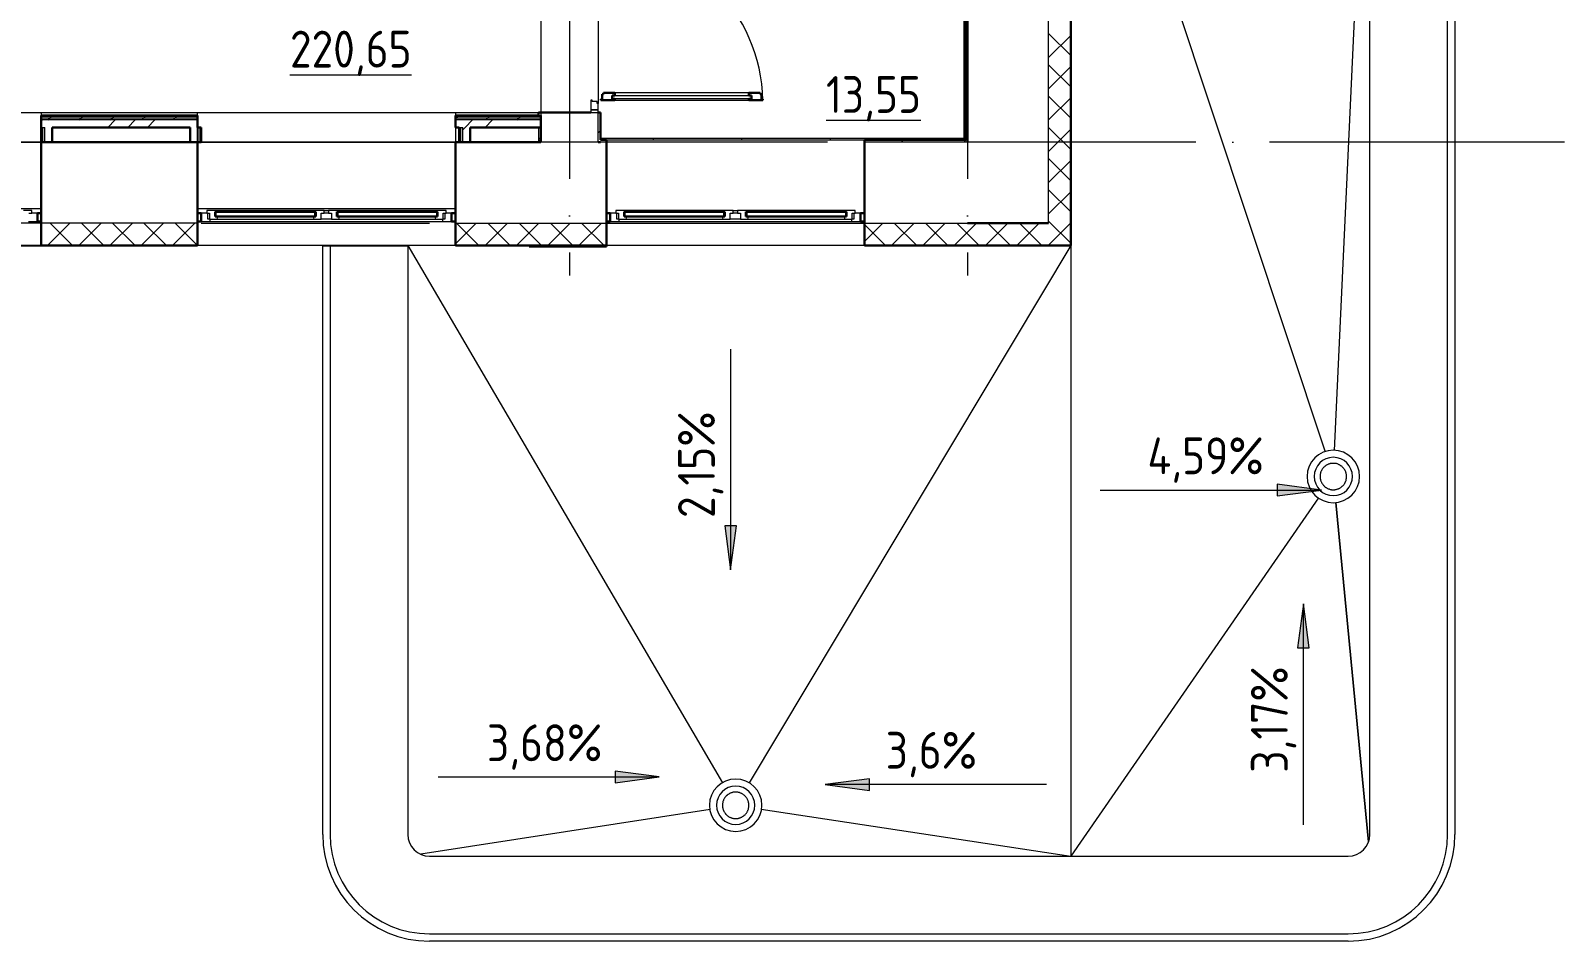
# Model space of a CAD drawing. Header units: millimetres. Extents: x -88595 to 880822, y -1054509 to -148035.
# Drawn here: x 319608 to 330013, y -252677 to -246495 of the extents above; entities that cross this region are included whole.
import ezdxf

# ---------------------------------------------------------------- set-up
doc = ezdxf.new("R2010")
doc.units = ezdxf.units.MM
doc.linetypes.add('ADSK_Линия сетки', pattern=[25, 20, -2.5, 0, -2.5])
for name, color, linetype, lineweight in [('_ Окна', 7, 'Continuous', 30), ('Двери', 7, 'Continuous', 9), ('Крыша', 7, 'Continuous', 9), ('Марки помещений', 7, 'Continuous', 20), ('Оборудование', 7, 'Continuous', 18), ('Ограждение', 7, 'Continuous', 9), ('Окна', 7, 'Continuous', 9), ('Оси', 7, 'Continuous', 9), ('Перекрытие', 7, 'Continuous', 18), ('Размеры', 7, 'Continuous', 9), ('Стены внутренние', 7, 'Continuous', 18), ('Стены наружные', 7, 'Continuous', 18), ('Стены штриховка', 7, 'Continuous', 9)]:
    doc.layers.add(name, color=color, linetype=linetype, lineweight=lineweight)
doc.layers.add('Двери открывание', color=7, linetype='Continuous', lineweight=9, true_color=0xc0c0c0)
doc.styles.add('GOST Common_2', font='GOST_Common.ttf', dxfattribs={"width": 0.9, "height": 350})
pattern_1 = [(0, (328033.5, 665196.24), (0, 600), []), (90, (328033.5, 665196.24), (-600, 4e-14), [])]

# ---------------------------------------------------------------- blocks, each defined once
blk = doc.blocks.new('2 этаж')
at = {"layer": 'Ограждение'}
h = blk.add_hatch(dxfattribs=at)
h.set_pattern_fill('FP_14', color=256, style=0, pattern_type=2)
h.set_pattern_definition(pattern_1)
h.paths.add_polyline_path([(355283, 680572), (355283, 684213), (355273, 684213), (355273, 680582)])
h.paths.add_polyline_path([(355273, 684228), (355283, 684228), (355283, 684844), (355273, 684844), (355273, 684235)])
h.paths.add_polyline_path([(355273, 684859), (355283, 684859), (355283, 685475), (355273, 685475), (355273, 685095)])
h.paths.add_polyline_path([(355273, 685490), (355283, 685490), (355283, 686047), (355273, 686047), (355273, 685526)])
h = blk.add_hatch(dxfattribs=at)
h.set_pattern_fill('FP_14', color=256, style=0, pattern_type=2)
h.set_pattern_definition(pattern_1)
h.paths.add_polyline_path([(355125, 680572), (355283, 680572), (355273, 680582), (352808, 680582), (352808, 680572), (354598, 680572)])
at = {"layer": 'Размеры'}
for points in [[(357699, 678195), (357399, 678235), (357399, 678156)], [(353690, 677652), (353730, 677952), (353651, 677952)], [(357577, 677423), (357538, 677123), (357617, 677123)], [(353207, 676247), (352907, 676286), (352907, 676207)], [(354333, 676196), (354633, 676156), (354633, 676235)]]:
    blk.add_hatch(color=256, dxfattribs=at).paths.add_polyline_path(points)
at = {"layer": '_ Окна', "lineweight": 18}
for p, q in [((348950, 680092), (348894, 680092)), ((348928, 680017), (348988, 680017)), ((348930, 680075), (348950, 680075)), ((348950, 680075), (348950, 680092)), ((348988, 680075), (348950, 680075)), ((348988, 680017), (348988, 680075)), ((350136, 680075), (350098, 680075)), ((350098, 680075), (350098, 680017)), ((350098, 680017), (350157, 680017)), ((350192, 680092), (350136, 680092)), ((350136, 680092), (350136, 680075)), ((350136, 680075), (350156, 680075)), ((350144, 680034), (350144, 680075)), ((350156, 680034), (350144, 680034)), ((350156, 680075), (350156, 680034)), ((350156, 680034), (350206, 680034)), ((350157, 680017), (350162, 680034)), ((350193, 680091), (350192, 680092)), ((350194, 680092), (350193, 680091)), ((350193, 680051), (350193, 680083)), ((350193, 680083), (350211, 680083)), ((350211, 680051), (350193, 680051)), ((350208, 680092), (350194, 680092)), ((350206, 680034), (350211, 680051)), ((350211, 680083), (350208, 680092)), ((350860, 680092), (350858, 680083)), ((350858, 680083), (350876, 680083)), ((350876, 680051), (350858, 680051)), ((350858, 680051), (350862, 680034)), ((350875, 680092), (350860, 680092)), ((350862, 680034), (350913, 680034)), ((350876, 680091), (350875, 680092)), ((350877, 680092), (350876, 680091)), ((350876, 680083), (350876, 680051)), ((350933, 680092), (350877, 680092)), ((350913, 680034), (350913, 680075)), ((350913, 680075), (350933, 680075)), ((350933, 680075), (350933, 680092)), ((351019, 680092), (350963, 680092)), ((350963, 680092), (350963, 680075)), ((350963, 680075), (350983, 680075)), ((350983, 680075), (350983, 680034)), ((350983, 680034), (351033, 680034)), ((351020, 680091), (351019, 680092)), ((351021, 680092), (351020, 680091)), ((351020, 680051), (351020, 680083)), ((351020, 680083), (351038, 680083)), ((351038, 680051), (351020, 680051)), ((351035, 680092), (351021, 680092)), ((351033, 680034), (351038, 680051)), ((351038, 680083), (351035, 680092)), ((351687, 680092), (351685, 680083)), ((351685, 680083), (351703, 680083)), ((351703, 680051), (351685, 680051)), ((351685, 680051), (351689, 680034)), ((351702, 680092), (351687, 680092)), ((351689, 680034), (351740, 680034)), ((351703, 680091), (351702, 680092)), ((351704, 680092), (351703, 680091)), ((351703, 680083), (351703, 680051)), ((351760, 680092), (351704, 680092)), ((351734, 680034), (351738, 680017)), ((351738, 680017), (351798, 680017)), ((351740, 680034), (351740, 680075)), ((351740, 680075), (351760, 680075)), ((351752, 680034), (351740, 680034)), ((351752, 680075), (351752, 680034)), ((351760, 680075), (351760, 680092)), ((351798, 680075), (351760, 680075)), ((351798, 680017), (351798, 680075)), ((352911, 680075), (352873, 680075)), ((352873, 680075), (352873, 680017)), ((352873, 680017), (352932, 680017)), ((352967, 680092), (352911, 680092)), ((352911, 680092), (352911, 680075)), ((352911, 680075), (352931, 680075)), ((352919, 680034), (352919, 680075)), ((352931, 680034), (352919, 680034)), ((352931, 680075), (352931, 680034)), ((352931, 680034), (352981, 680034)), ((352932, 680017), (352937, 680034)), ((352968, 680091), (352967, 680092)), ((352969, 680092), (352968, 680091)), ((352968, 680051), (352968, 680083)), ((352968, 680083), (352986, 680083)), ((352986, 680051), (352968, 680051)), ((352983, 680092), (352969, 680092)), ((352981, 680034), (352986, 680051)), ((352986, 680083), (352983, 680092)), ((353635, 680092), (353633, 680083)), ((353633, 680083), (353651, 680083)), ((353651, 680051), (353633, 680051)), ((353633, 680051), (353637, 680034)), ((353650, 680092), (353635, 680092)), ((353637, 680034), (353688, 680034)), ((353651, 680091), (353650, 680092)), ((353652, 680092), (353651, 680091)), ((353651, 680083), (353651, 680051)), ((353708, 680092), (353652, 680092)), ((353688, 680034), (353688, 680075)), ((353688, 680075), (353708, 680075)), ((353708, 680075), (353708, 680092)), ((353794, 680092), (353738, 680092)), ((353738, 680092), (353738, 680075)), ((353738, 680075), (353758, 680075)), ((353758, 680075), (353758, 680034)), ((353758, 680034), (353808, 680034)), ((353795, 680091), (353794, 680092)), ((353796, 680092), (353795, 680091)), ((353795, 680051), (353795, 680083)), ((353795, 680083), (353813, 680083)), ((353813, 680051), (353795, 680051)), ((353810, 680092), (353796, 680092)), ((353808, 680034), (353813, 680051)), ((353813, 680083), (353810, 680092)), ((354462, 680092), (354460, 680083)), ((354460, 680083), (354478, 680083)), ((354478, 680051), (354460, 680051)), ((354460, 680051), (354464, 680034)), ((354477, 680092), (354462, 680092)), ((354464, 680034), (354515, 680034)), ((354478, 680091), (354477, 680092)), ((354479, 680092), (354478, 680091)), ((354478, 680083), (354478, 680051)), ((354535, 680092), (354479, 680092)), ((354509, 680034), (354513, 680017)), ((354513, 680017), (354573, 680017)), ((354515, 680034), (354515, 680075)), ((354515, 680075), (354535, 680075)), ((354527, 680034), (354515, 680034)), ((354527, 680075), (354527, 680034)), ((354535, 680075), (354535, 680092)), ((354573, 680075), (354535, 680075)), ((354573, 680017), (354573, 680075))]:
    blk.add_line(p, q, dxfattribs=at)
at = {"layer": '_ Окна'}
for p, q in [((349013, 680075), (348988, 680075)), ((348988, 680075), (348988, 680017)), ((348988, 680017), (349013, 680017)), ((350098, 680075), (350073, 680075)), ((350073, 680017), (350098, 680017)), ((350098, 680017), (350098, 680075)), ((350196, 680083), (350193, 680083)), ((350193, 680083), (350193, 680051)), ((350193, 680051), (350196, 680051)), ((350873, 680083), (350196, 680083)), ((350196, 680083), (350196, 680051)), ((350196, 680051), (350196, 680083)), ((350196, 680051), (350873, 680051)), ((350873, 680051), (350873, 680083)), ((350873, 680083), (350873, 680051)), ((350876, 680083), (350873, 680083)), ((350873, 680051), (350876, 680051)), ((350876, 680051), (350876, 680083)), ((351023, 680083), (351020, 680083)), ((351020, 680083), (351020, 680051)), ((351020, 680051), (351023, 680051)), ((351700, 680083), (351023, 680083)), ((351023, 680083), (351023, 680051)), ((351023, 680051), (351023, 680083)), ((351023, 680051), (351700, 680051)), ((351700, 680051), (351700, 680083)), ((351700, 680083), (351700, 680051)), ((351703, 680083), (351700, 680083)), ((351700, 680051), (351703, 680051)), ((351703, 680051), (351703, 680083)), ((351823, 680075), (351798, 680075)), ((351798, 680075), (351798, 680017)), ((351798, 680017), (351823, 680017)), ((352873, 680075), (352848, 680075)), ((352848, 680017), (352873, 680017)), ((352873, 680017), (352873, 680075)), ((352971, 680083), (352968, 680083)), ((352968, 680083), (352968, 680051)), ((352968, 680051), (352971, 680051)), ((353648, 680083), (352971, 680083)), ((352971, 680083), (352971, 680051)), ((352971, 680051), (352971, 680083)), ((352971, 680051), (353648, 680051)), ((353648, 680051), (353648, 680083)), ((353648, 680083), (353648, 680051)), ((353651, 680083), (353648, 680083)), ((353648, 680051), (353651, 680051)), ((353651, 680051), (353651, 680083)), ((353798, 680083), (353795, 680083)), ((353795, 680083), (353795, 680051)), ((353795, 680051), (353798, 680051)), ((354475, 680083), (353798, 680083)), ((353798, 680083), (353798, 680051)), ((353798, 680051), (353798, 680083)), ((353798, 680051), (354475, 680051)), ((354475, 680051), (354475, 680083)), ((354475, 680083), (354475, 680051)), ((354478, 680083), (354475, 680083)), ((354475, 680051), (354478, 680051)), ((354478, 680051), (354478, 680083)), ((354598, 680075), (354573, 680075)), ((354573, 680075), (354573, 680017)), ((354573, 680017), (354598, 680017))]:
    blk.add_line(p, q, dxfattribs=at)
at = {"layer": 'Двери'}
for p, q in [((352751, 680841), (352743, 680841)), ((352743, 680841), (352743, 680777)), ((352751, 680832), (352751, 680841)), ((352887, 680874), (353833, 680874)), ((352887, 680850), (352887, 680874)), ((353833, 680850), (352887, 680850)), ((353814, 680891), (352905, 680891)), ((352905, 680841), (353814, 680841)), ((353833, 680874), (353833, 680850)), ((352793, 680777), (352743, 680777)), ((352743, 680777), (352743, 680757)), ((352743, 680777), (352793, 680777)), ((352743, 680757), (352793, 680757)), ((352785, 680832), (352751, 680832)), ((352785, 680818), (352785, 680832)), ((352793, 680818), (352785, 680818)), ((352793, 680777), (352793, 680818)), ((352793, 680757), (352793, 680777))]:
    blk.add_line(p, q, dxfattribs=at)
at = {"layer": 'Двери', "lineweight": 30}
for p, q in [((352820, 680849), (352811, 680849)), ((352811, 680849), (352811, 680841)), ((352811, 680841), (352905, 680841)), ((352820, 680883), (352820, 680849)), ((352829, 680883), (352820, 680883)), ((352905, 680891), (352829, 680891)), ((352829, 680891), (352829, 680883)), ((352905, 680874), (352887, 680874)), ((352887, 680874), (352887, 680850)), ((352887, 680850), (352905, 680850)), ((352905, 680891), (352905, 680874)), ((352905, 680850), (352905, 680841)), ((353891, 680891), (353814, 680891)), ((353814, 680891), (353814, 680874)), ((353814, 680874), (353833, 680874)), ((353814, 680850), (353814, 680841)), ((353833, 680850), (353814, 680850)), ((353814, 680841), (353909, 680841)), ((353833, 680874), (353833, 680850)), ((353891, 680883), (353891, 680891)), ((353900, 680883), (353891, 680883)), ((353900, 680849), (353900, 680883)), ((353909, 680849), (353900, 680849)), ((353909, 680841), (353909, 680849))]:
    blk.add_line(p, q, dxfattribs=at)
at = {"layer": 'Двери открывание'}
blk.add_arc((352811, 680823), 1098, 0.9393, 90, dxfattribs=at)
at = {"layer": 'Крыша'}
for p, q in [((356000, 683647), (357724, 678454)), ((357788, 678463), (358028, 683647)), ((351500, 679855), (351500, 679855)), ((351500, 679855), (353635, 676208)), ((351500, 679852), (351500, 679855)), ((356000, 679855), (353816, 676207)), ((355998, 679855), (356000, 679855)), ((356000, 679855), (356000, 679855)), ((356000, 679855), (356000, 675709)), ((357680, 678142), (356000, 675709)), ((357797, 678111), (358018, 675807)), ((358018, 675807), (357797, 678111)), ((353551, 676027), (351588, 675722)), ((353899, 676028), (356000, 675709))]:
    blk.add_line(p, q, dxfattribs=at)
at = {"layer": 'Оборудование', "flags": 128}
for points in [[(357870, 678287), (357870, 678290), (357869, 678294), (357869, 678297), (357869, 678301), (357868, 678304), (357867, 678308), (357866, 678311), (357865, 678315), (357864, 678318), (357863, 678322), (357861, 678325), (357860, 678328), (357858, 678331), (357856, 678334), (357854, 678337), (357852, 678340), (357850, 678343), (357847, 678346), (357845, 678348), (357842, 678351), (357840, 678353), (357837, 678356), (357834, 678358), (357831, 678360), (357828, 678362), (357825, 678364), (357822, 678366), (357819, 678367), (357816, 678369), (357812, 678370), (357809, 678372), (357806, 678373), (357802, 678374), (357799, 678374), (357795, 678375), (357792, 678376), (357788, 678376), (357784, 678376), (357781, 678376), (357777, 678376), (357774, 678376), (357770, 678376), (357767, 678375), (357763, 678375), (357759, 678374), (357756, 678373), (357753, 678372), (357749, 678371), (357746, 678370), (357742, 678368), (357739, 678367), (357736, 678365), (357733, 678363), (357730, 678361), (357727, 678359), (357724, 678357), (357721, 678355), (357719, 678352), (357716, 678350), (357714, 678347), (357711, 678345), (357709, 678342), (357707, 678339), (357705, 678336), (357703, 678333), (357701, 678330), (357699, 678327), (357698, 678323), (357696, 678320), (357695, 678317), (357694, 678313), (357693, 678310), (357692, 678306), (357691, 678303), (357691, 678299), (357690, 678296), (357690, 678292), (357690, 678288), (357690, 678287)], [(357690, 678287), (357690, 678283), (357690, 678279), (357691, 678276), (357691, 678272), (357692, 678269), (357693, 678265), (357693, 678262), (357695, 678258), (357696, 678255), (357697, 678252), (357699, 678248), (357700, 678245), (357702, 678242), (357704, 678239), (357706, 678236), (357708, 678233), (357710, 678230), (357712, 678227), (357715, 678225), (357717, 678222), (357720, 678220), (357723, 678217), (357725, 678215), (357728, 678213), (357731, 678211), (357734, 678209), (357738, 678207), (357741, 678206), (357744, 678204), (357747, 678203), (357751, 678202), (357754, 678200), (357758, 678199), (357761, 678199), (357765, 678198), (357768, 678197), (357772, 678197), (357775, 678197), (357779, 678197), (357782, 678197), (357786, 678197), (357790, 678197), (357793, 678198), (357797, 678198), (357800, 678199), (357804, 678200), (357807, 678201), (357811, 678202), (357814, 678203), (357817, 678205), (357820, 678206), (357824, 678208), (357827, 678210), (357830, 678212), (357833, 678214), (357836, 678216), (357838, 678218), (357841, 678221), (357844, 678223), (357846, 678226), (357849, 678229), (357851, 678231), (357853, 678234), (357855, 678237), (357857, 678240), (357859, 678243), (357860, 678246), (357862, 678250), (357863, 678253), (357865, 678256), (357866, 678260), (357867, 678263), (357868, 678267), (357868, 678270), (357869, 678274), (357869, 678277), (357870, 678281), (357870, 678285), (357870, 678287)], [(353815, 676055), (353815, 676058), (353814, 676062), (353814, 676065), (353814, 676069), (353813, 676072), (353812, 676076), (353811, 676079), (353810, 676083), (353809, 676086), (353808, 676090), (353806, 676093), (353805, 676096), (353803, 676099), (353801, 676102), (353799, 676105), (353797, 676108), (353795, 676111), (353792, 676114), (353790, 676116), (353788, 676119), (353785, 676121), (353782, 676124), (353779, 676126), (353776, 676128), (353773, 676130), (353770, 676132), (353767, 676134), (353764, 676135), (353761, 676137), (353757, 676138), (353754, 676140), (353751, 676141), (353747, 676142), (353744, 676142), (353740, 676143), (353737, 676144), (353733, 676144), (353729, 676144), (353726, 676144), (353722, 676144), (353719, 676144), (353715, 676144), (353712, 676143), (353708, 676143), (353704, 676142), (353701, 676141), (353698, 676140), (353694, 676139), (353691, 676138), (353688, 676136), (353684, 676135), (353681, 676133), (353678, 676131), (353675, 676129), (353672, 676127), (353669, 676125), (353666, 676123), (353664, 676120), (353661, 676118), (353659, 676115), (353656, 676113), (353654, 676110), (353652, 676107), (353650, 676104), (353648, 676101), (353646, 676098), (353644, 676095), (353643, 676091), (353642, 676088), (353640, 676085), (353639, 676081), (353638, 676078), (353637, 676074), (353637, 676071), (353636, 676067), (353636, 676064), (353635, 676060), (353635, 676056), (353635, 676055)], [(353635, 676055), (353635, 676051), (353635, 676047), (353636, 676044), (353636, 676040), (353637, 676037), (353638, 676033), (353639, 676030), (353640, 676026), (353641, 676023), (353642, 676020), (353644, 676016), (353645, 676013), (353647, 676010), (353649, 676007), (353651, 676004), (353653, 676001), (353655, 675998), (353657, 675995), (353660, 675993), (353662, 675990), (353665, 675988), (353668, 675985), (353670, 675983), (353673, 675981), (353676, 675979), (353679, 675977), (353683, 675975), (353686, 675974), (353689, 675972), (353692, 675971), (353696, 675970), (353699, 675968), (353703, 675967), (353706, 675967), (353710, 675966), (353713, 675965), (353717, 675965), (353720, 675965), (353724, 675965), (353728, 675965), (353731, 675965), (353735, 675965), (353738, 675966), (353742, 675966), (353745, 675967), (353749, 675968), (353752, 675969), (353756, 675970), (353759, 675971), (353762, 675973), (353766, 675974), (353769, 675976), (353772, 675978), (353775, 675980), (353778, 675982), (353781, 675984), (353783, 675986), (353786, 675989), (353789, 675991), (353791, 675994), (353794, 675997), (353796, 675999), (353798, 676002), (353800, 676005), (353802, 676008), (353804, 676011), (353805, 676014), (353807, 676018), (353808, 676021), (353810, 676024), (353811, 676028), (353812, 676031), (353813, 676035), (353813, 676038), (353814, 676042), (353814, 676045), (353815, 676049), (353815, 676053), (353815, 676055)]]:
    blk.add_lwpolyline(points, dxfattribs=at)
at = {"layer": 'Оборудование'}
for centre, radius, start, end in [((357780, 678287), 178, 0, 180), ((357780, 678287), 130, 0, 180), ((357780, 678287), 178, 180, 0), ((357780, 678287), 130, 180, 0), ((353725, 676055), 178, 0, 180), ((353725, 676055), 130, 0, 180), ((353725, 676055), 178, 180, 0), ((353725, 676055), 130, 180, 0)]:
    blk.add_arc(centre, radius, start, end, dxfattribs=at)
at = {"layer": 'Ограждение'}
for p, q in [((355273, 684213), (355273, 680582)), ((347263, 680757), (352388, 680757)), ((347263, 680757), (349013, 680757)), ((349013, 680757), (349013, 680737)), ((350073, 680737), (350073, 680757)), ((350073, 680757), (351823, 680757)), ((351823, 680757), (351823, 680737)), ((351823, 680657), (351823, 680557)), ((352388, 680657), (352388, 680557)), ((347263, 680557), (349013, 680557)), ((350098, 680557), (351823, 680557)), ((352403, 680582), (352388, 680582)), ((352395, 680572), (352403, 680572)), ((355273, 680582), (352808, 680582)), ((355283, 680572), (355273, 680582)), ((355273, 680582), (355283, 680572)), ((347263, 680107), (349013, 680107)), ((350073, 680107), (351823, 680107))]:
    blk.add_line(p, q, dxfattribs=at)
at = {"layer": 'Окна'}
for p, q in [((350157, 680017), (351738, 680017)), ((350194, 680092), (350192, 680092)), ((350206, 680034), (350862, 680034)), ((350860, 680092), (350208, 680092)), ((350877, 680092), (350875, 680092)), ((350983, 680034), (350913, 680034)), ((350933, 680092), (350963, 680092)), ((350963, 680075), (350933, 680075)), ((351021, 680092), (351019, 680092)), ((351033, 680034), (351689, 680034)), ((351687, 680092), (351035, 680092)), ((351704, 680092), (351702, 680092)), ((352932, 680017), (354513, 680017)), ((352969, 680092), (352967, 680092)), ((352981, 680034), (353637, 680034)), ((353635, 680092), (352983, 680092)), ((353652, 680092), (353650, 680092)), ((353758, 680034), (353688, 680034)), ((353708, 680092), (353738, 680092)), ((353738, 680075), (353708, 680075)), ((353796, 680092), (353794, 680092)), ((353808, 680034), (354464, 680034)), ((354462, 680092), (353810, 680092)), ((354479, 680092), (354477, 680092))]:
    blk.add_line(p, q, dxfattribs=at)
at = {"layer": 'Оси', "linetype": 'ADSK_Линия сетки', "ltscale": 100}
for p, q in [((352598, 697307), (352598, 679652)), ((355298, 697307), (355298, 679652)), ((359348, 680557), (287625, 680557))]:
    blk.add_line(p, q, dxfattribs=at)
at = {"layer": 'Перекрытие', "color": 49, "ltscale": 100, "true_color": 0x464646}
blk.add_line((351298, 679852), (351298, 679855), dxfattribs=at)
at = {"layer": 'Размеры', "lineweight": 20}
for p, q in [((353690, 679152), (353690, 677652)), ((356199, 678195), (357699, 678195)), ((357577, 675923), (357577, 677423)), ((351707, 676247), (353207, 676247)), ((355833, 676196), (354333, 676196))]:
    blk.add_line(p, q, dxfattribs=at)
at = {"layer": 'Размеры'}
for p, q in [((357699, 678195), (357399, 678235)), ((357399, 678235), (357399, 678156)), ((357399, 678156), (357699, 678195)), ((353730, 677952), (353651, 677952)), ((353651, 677952), (353690, 677652)), ((353690, 677652), (353730, 677952)), ((357577, 677423), (357538, 677123)), ((357617, 677123), (357577, 677423)), ((357538, 677123), (357617, 677123)), ((353207, 676247), (352907, 676286)), ((352907, 676286), (352907, 676207)), ((352907, 676207), (353207, 676247)), ((354633, 676235), (354333, 676196)), ((354333, 676196), (354633, 676156)), ((354633, 676156), (354633, 676235))]:
    blk.add_line(p, q, dxfattribs=at)
at = {"layer": 'Стены внутренние', "lineweight": 30}
for p, q in [((356000, 679855), (356000, 692659)), ((355298, 680557), (355298, 686062)), ((352403, 680757), (352743, 680757)), ((352403, 680557), (352403, 680657)), ((349013, 680557), (349013, 679855)), ((350023, 680557), (349088, 680557)), ((350073, 680557), (350073, 679855)), ((351823, 680557), (351848, 680557)), ((351823, 680557), (351823, 679855)), ((351923, 680557), (352403, 680557)), ((352793, 680557), (352808, 680557)), ((352848, 680557), (352848, 679855)), ((354598, 680557), (354598, 679855)), ((355298, 680007), (355848, 680007)), ((349013, 679855), (350073, 679855)), ((351823, 679855), (352848, 679855)), ((356000, 679855), (354598, 679855))]:
    blk.add_line(p, q, dxfattribs=at)
at = {"layer": 'Стены внутренние'}
for p, q in [((355848, 680007), (355848, 691957)), ((358028, 675857), (358028, 690659)), ((358555, 675857), (358555, 690659)), ((358605, 690659), (358605, 675857)), ((352403, 681987), (352403, 680737)), ((352793, 681926), (352793, 680818)), ((352793, 680557), (352793, 680757)), ((352848, 680557), (352808, 680557)), ((355298, 680557), (354598, 680557)), ((350073, 680007), (343408, 680007)), ((350098, 680007), (351648, 680007)), ((351823, 680007), (355298, 680007)), ((349013, 679855), (347263, 679855)), ((351823, 679855), (350073, 679855)), ((350923, 675857), (350923, 679852)), ((350923, 679852), (351500, 679852)), ((350973, 679852), (350973, 675857)), ((351500, 679852), (351500, 675857)), ((354598, 679855), (352848, 679855)), ((351648, 675709), (357880, 675709)), ((351648, 675182), (357880, 675182)), ((357880, 675132), (351648, 675132))]:
    blk.add_line(p, q, dxfattribs=at)
at = {"layer": 'Стены внутренние', "linetype": 'Continuous', "lineweight": 9}
for p, q in [((355998, 681144), (355848, 681294)), ((355848, 681131), (355998, 681281)), ((355998, 681249), (356000, 681249)), ((355998, 680931), (355848, 681081)), ((355848, 680919), (355998, 681069)), ((355998, 681046), (356000, 681046)), ((355998, 680719), (355848, 680869)), ((355848, 680707), (355998, 680857)), ((355998, 680741), (356000, 680741)), ((355998, 680507), (355848, 680657)), ((355848, 680494), (355998, 680644)), ((355998, 680295), (355848, 680445)), ((355848, 680282), (355998, 680432)), ((355998, 680083), (355848, 680233)), ((355848, 680070), (355998, 680220)), ((356000, 680268), (355998, 680271)), ((355998, 680131), (356000, 680131)), ((349058, 679857), (349208, 680007)), ((349224, 679857), (349074, 680007)), ((349270, 679857), (349420, 680007)), ((349436, 679857), (349286, 680007)), ((349482, 679857), (349632, 680007)), ((349648, 679857), (349498, 680007)), ((349694, 679857), (349844, 680007)), ((349860, 679857), (349710, 680007)), ((349906, 679857), (350056, 680007)), ((350071, 679858), (349922, 680007)), ((351825, 679866), (351965, 680007)), ((351981, 679857), (351831, 680007)), ((352028, 679857), (352178, 680007)), ((352193, 679857), (352043, 680007)), ((352240, 679857), (352390, 680007)), ((352406, 679857), (352256, 680007)), ((352452, 679857), (352602, 680007)), ((352618, 679857), (352468, 680007)), ((352664, 679857), (352814, 680007)), ((352830, 679857), (352680, 680007)), ((354600, 679883), (354723, 680007)), ((354785, 679857), (354935, 680007)), ((354951, 679857), (354801, 680007)), ((354997, 679857), (355147, 680007)), ((355163, 679857), (355013, 680007)), ((355210, 679857), (355360, 680007)), ((355375, 679857), (355225, 680007)), ((355422, 679857), (355572, 680007)), ((355587, 679857), (355437, 680007)), ((355634, 679857), (355784, 680007)), ((355800, 679857), (355650, 680007)), ((355998, 679871), (355848, 680021)), ((355848, 679858), (355998, 680008)), ((356000, 680009), (355998, 680005)), ((351823, 679928), (351825, 679928)), ((354739, 679857), (354598, 679998)), ((355998, 679928), (356000, 679928)), ((350020, 679855), (350019, 679857)), ((355090, 679857), (355089, 679855)), ((355299, 679855), (355298, 679857)), ((355846, 679857), (355848, 679858))]:
    blk.add_line(p, q, dxfattribs=at)
at = {"layer": 'Стены внутренние'}
for centre, radius, start, end in [((351648, 675857), 725, 180, 270), ((351648, 675857), 675, 180, 270), ((351648, 675857), 148, 180, 270), ((357880, 675857), 148, 270, 0), ((357880, 675857), 675, 270, 0), ((357880, 675857), 725, 270, 0)]:
    blk.add_arc(centre, radius, start, end, dxfattribs=at)
at = {"layer": 'Стены наружные', "lineweight": 30}
for p, q in [((355283, 680572), (355283, 686047)), ((350073, 680737), (349013, 680737)), ((349013, 680557), (349013, 680737)), ((350073, 680657), (350073, 680737)), ((352388, 680737), (351823, 680737)), ((351823, 680657), (351823, 680737)), ((352388, 680757), (352388, 680737)), ((352388, 680757), (352403, 680757)), ((352403, 680657), (352403, 680737)), ((352808, 680757), (352793, 680757)), ((352808, 680572), (352808, 680757)), ((349088, 680657), (350023, 680657)), ((349088, 680657), (349088, 680557)), ((350023, 680557), (350023, 680657)), ((350073, 680657), (350098, 680657)), ((350098, 680657), (350098, 680557)), ((351823, 680657), (351848, 680657)), ((351848, 680557), (351848, 680657)), ((351923, 680657), (352403, 680657)), ((351923, 680657), (351923, 680557)), ((349013, 680557), (349088, 680557)), ((350023, 680557), (350098, 680557)), ((351848, 680557), (351923, 680557)), ((352808, 680572), (352848, 680572)), ((352848, 680572), (352848, 680557)), ((355283, 680572), (354598, 680572)), ((354598, 680572), (354598, 680557)), ((352848, 679854), (352323, 679854)), ((352323, 679854), (352323, 679849)), ((352323, 679849), (352848, 679849)), ((352848, 679854), (352848, 679849))]:
    blk.add_line(p, q, dxfattribs=at)
at = {"layer": 'Стены наружные', "linetype": 'Continuous', "lineweight": 9}
for p, q in [((355283, 680990), (355298, 681005)), ((349072, 680719), (349084, 680732)), ((349084, 680732), (349089, 680737)), ((349284, 680719), (349296, 680732)), ((349496, 680719), (349508, 680732)), ((349508, 680732), (349513, 680737)), ((349708, 680719), (349721, 680732)), ((349920, 680719), (349933, 680732)), ((349933, 680732), (349938, 680737)), ((351829, 680719), (351842, 680732)), ((352042, 680719), (352054, 680732)), ((352054, 680732), (352059, 680737)), ((352254, 680719), (352266, 680732)), ((349013, 680697), (349022, 680707)), ((349059, 680707), (349072, 680719)), ((349271, 680707), (349284, 680719)), ((349465, 680657), (349515, 680707)), ((349483, 680707), (349496, 680719)), ((349600, 680657), (349650, 680707)), ((349696, 680707), (349708, 680719)), ((349735, 680657), (349785, 680707)), ((349908, 680707), (349920, 680719)), ((351823, 680712), (351829, 680719)), ((351873, 680639), (351890, 680657)), ((351890, 680657), (351940, 680707)), ((352025, 680657), (352075, 680707)), ((352029, 680707), (352042, 680719)), ((352241, 680707), (352254, 680719)), ((352793, 680621), (352808, 680636)), ((354849, 680557), (354864, 680572)), ((355273, 680557), (355288, 680572)), ((355288, 680572), (355298, 680581))]:
    blk.add_line(p, q, dxfattribs=at)
at = {"layer": 'Стены наружные'}
for p, q in [((352388, 680572), (352395, 680572)), ((352395, 680557), (352395, 680572)), ((352848, 680572), (354598, 680572)), ((349555, 679850), (346743, 679850)), ((349013, 679850), (349013, 679855)), ((349555, 679850), (349555, 679855))]:
    blk.add_line(p, q, dxfattribs=at)
at = {"layer": 'Стены штриховка'}
for p, q in [((355998, 679855), (355998, 692659)), ((349013, 680732), (350073, 680732)), ((350073, 680732), (349013, 680732)), ((351823, 680732), (352403, 680732)), ((352403, 680732), (351823, 680732)), ((352388, 680737), (352403, 680737)), ((350073, 680719), (349013, 680719)), ((350073, 680707), (349013, 680707)), ((349013, 680657), (349038, 680657)), ((349025, 680557), (349025, 680657)), ((349038, 680557), (349038, 680657)), ((350073, 680557), (350073, 680657)), ((350085, 680557), (350085, 680657)), ((352403, 680719), (351823, 680719)), ((352403, 680707), (351823, 680707)), ((351848, 680657), (351873, 680657)), ((351860, 680557), (351860, 680657)), ((351873, 680557), (351873, 680657)), ((349015, 679931), (349013, 679931)), ((349015, 679857), (349015, 679931)), ((350073, 679931), (350071, 679931)), ((350071, 679931), (350071, 679857)), ((351825, 679931), (351823, 679931)), ((351825, 679857), (351825, 679931)), ((352848, 679931), (352846, 679931)), ((352846, 679931), (352846, 679857)), ((354600, 679931), (354598, 679931)), ((354600, 679857), (354600, 679931)), ((350071, 679857), (349015, 679857)), ((352846, 679857), (351825, 679857)), ((356000, 679857), (354600, 679857))]:
    blk.add_line(p, q, dxfattribs=at)
at = {"layer": 'Марки помещений', "style": 'GOST Common_2', "width": 0.9}
for s, p in [('%%U220,65', (350701, 681063)), ('%%U13,55', (354338, 680755))]:
    blk.add_text(s, height=250, dxfattribs=at).set_placement(p)
at = {"layer": 'Размеры', "style": 'GOST Common_2', "width": 0.9}
for s, rotation, p in [('2,15%%%', 90, (353584, 678005)), ('4,59%%%', 360, (356519, 678302)), ('3,17%%%', 90, (357471, 676276)), ('3,6%%%', 360, (354743, 676303))]:
    blk.add_text(s, height=250, rotation=rotation, dxfattribs=at).set_placement(p)
blk.add_text('3,68%%%', height=250, dxfattribs=at).set_placement((352038, 676354))

msp = doc.modelspace()

# ---------------------------------------------------------------- block references
at = {"layer": 'Оборудование', "color": 5, "true_color": 0x0000ff}
msp.add_blockref('2 этаж', (-29334, -927808), dxfattribs=at)

doc.saveas('drawing.dxf')
